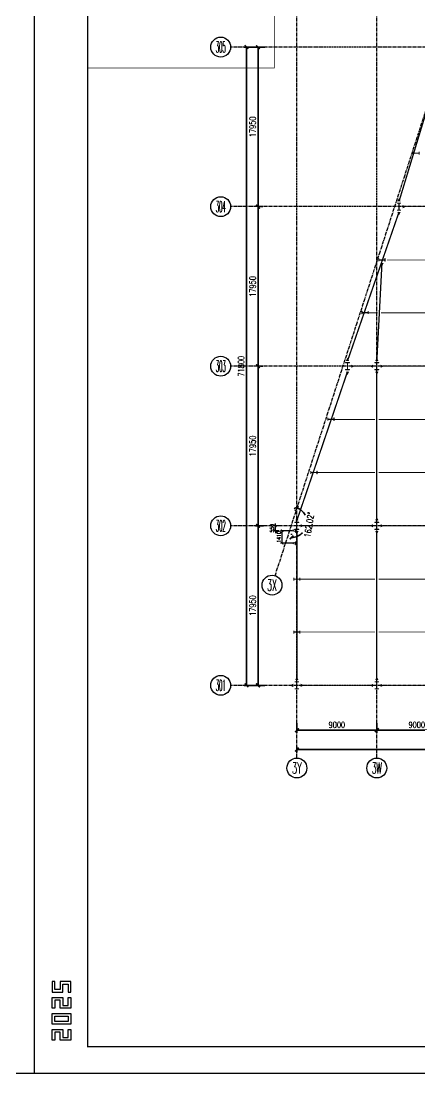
# Model space of a CAD drawing. Extents: x 782294 to 1727252, y -631030 to 17645.
# Drawn here: x 1473377 to 1518288, y -631030 to -512591 of the extents above; entities that cross this region are included whole.
import ezdxf
from ezdxf.enums import TextEntityAlignment as Align

# ---------------------------------------------------------------- set-up
doc = ezdxf.new("R2010")
doc.units = 0
doc.linetypes.add('CENTER', pattern=[2, 1.25, -0.25, 0.25, -0.25])
doc.layers.get('Defpoints').update_dxf_attribs({"color": 210})
for name, color, linetype in [('!ZN3-铝板幕墙-3', 3, 'Continuous'), ('!ZN5-钢材断面-2', 2, 'Continuous'), ('0-cxFrame', 155, 'Continuous'), ('30预埋件', 30, 'Continuous'), ('3符号', 3, 'Continuous'), ('A-WINDOW', 140, 'Continuous'), ('DIM', 173, 'Continuous'), ('DOTE', 1, 'CENTER'), ('qianming', 155, 'Continuous')]:
    doc.layers.add(name, color=color, linetype=linetype)
for name, color, linetype, lineweight in [('0-cxText', 131, 'Continuous', 25), ('S-bea', 40, 'Continuous', 0), ('S-col', 2, 'Continuous', 0), ('柱间支撑', 6, 'CENTER', 0), ('梁', 4, 'Continuous', 18), ('砼柱', 2, 'Continuous', 35), ('细线', 11, 'Continuous', 9)]:
    doc.layers.add(name, color=color, linetype=linetype, lineweight=lineweight)
doc.styles.add('_TCH_AXIS', font='COMPLEX', dxfattribs={"bigfont": 'GBCBIG'})
doc.styles.add('cx_biaoti', font='')
doc.styles.add('cx_tuming', font='simhei.ttf')
doc.styles.add('cx_tuqian1', font='')
doc.styles.add('DHTEXT-1', font='romans.shx', dxfattribs={"width": 0.7, "bigfont": 'chinese.shx'})
doc.styles.add('图框宋体', font='', dxfattribs={"width": 0.75})
doc.styles.add('黑体', font='simhei.ttf', dxfattribs={"height": 12})
doc.styles.get('cx_biaoti').set_extended_font_data('SimSun')
doc.styles.get('cx_tuqian1').set_extended_font_data('SimSun')
doc.styles.get('图框宋体').set_extended_font_data('SimSun')
doc.dimstyles.new('ZN175', dxfattribs={"dimscale": 175, "dimtxt": 2.5, "dimasz": 1.5, "dimexe": 1, "dimexo": 2, "dimgap": 0.9, "dimtad": 1, "dimdec": 0, "dimdsep": 46, "dimtxsty": 'DHTEXT-1', "dimblk": 'ARCHTICK', "dimcen": 2.5, "dimclrd": 173, "dimclre": 173, "dimclrt": 7, "dimazin": 2, "dimtfac": 1, "dimtdec": 0, "dimtix": 1, "dimtmove": 2, "dimatfit": 3, "dimfxl": 0, "dimtolj": 1, "dimtzin": 0, "dimarcsym": 0})
doc.dimstyles.new('ZN280', dxfattribs={"dimscale": 280, "dimtxt": 2.5, "dimasz": 1.5, "dimexe": 1, "dimexo": 2, "dimgap": 0.9, "dimtad": 1, "dimdec": 0, "dimdsep": 46, "dimtxsty": 'DHTEXT-1', "dimblk": 'ARCHTICK', "dimcen": 2.5, "dimclrd": 173, "dimclre": 173, "dimclrt": 7, "dimazin": 2, "dimtfac": 1, "dimtdec": 0, "dimtix": 1, "dimtmove": 2, "dimatfit": 3, "dimfxl": 0, "dimarcsym": 0})

# ---------------------------------------------------------------- blocks, each defined once
blk = doc.blocks.new('zjcx_lan_xinxi(Dragon)')
for p, q in [((7000, -3200), (0, -3200)), ((7000, -6700), (0, -6700)), ((7000, -10200), (0, -10200)), ((7000, -13700), (0, -13700)), ((7000, -17200), (0, -17200))]:
    blk.add_line(p, q)
at = {"const_width": 25}
blk.add_lwpolyline([(0, -20700), (7000, -20700), (7000, 0), (0, 0)], close=True, dxfattribs=at)
for points in [[(2500, -3200), (2500, 0)], [(4500, -3200), (4500, 0)], [(0, -800), (7000, -800)], [(0, -1600), (7000, -1600)], [(0, -2400), (7000, -2400)]]:
    blk.add_lwpolyline(points)
for points in [[(7000, -3200), (7000, 0)], [(0, -3200), (7000, -3200)], [(0, -20700), (7000, -20700), (7000, -3200)], [(0, -20700), (7000, -20700)]]:
    blk.add_lwpolyline(points, dxfattribs=at)
at = {"style": '图框宋体'}
for s, p in [('实   名', (3500, -400)), ('签   名', (5750, -400)), ('项目负责人', (1204, -1200)), ('专业负责人', (1250, -2000)), ('设  计  人', (1250, -2800))]:
    blk.add_text(s, height=300, dxfattribs=at).set_placement(p, align=Align.MIDDLE)
for s, p in [('注册（执业）章', (318, -3771)), ('预留章', (318, -7271)), ('出图章(未盖出图专用章本图无效)', (318, -10771)), ('审图章', (318, -14271)), ('竣工章', (318, -17771))]:
    blk.add_text(s, height=300, dxfattribs=at).set_placement(p)
blk = doc.blocks.new('T-信息(Dragon)')
at = {"layer": '0-cxFrame'}
blk.add_blockref('zjcx_lan_xinxi(Dragon)', (0, 0), dxfattribs=at)
at = {"layer": 'qianming', "color": 3, "style": 'cx_biaoti'}
for s, p in [('宋月飞', (3519, -1222)), ('宋月飞', (3519, -2022)), ('叶佳超', (3519, -2822))]:
    blk.add_text(s, height=350, dxfattribs=at).set_placement(p, align=Align.MIDDLE_CENTER)
blk = doc.blocks.new('TK22.A1 L(Dragon)')
at = {"layer": '0-cxFrame', "color": 7, "const_width": 0.5}
blk.add_lwpolyline([(0, 0), (-841, 0), (-841, 594), (0, 594)], close=True, dxfattribs=at)
at = {"layer": '0-cxFrame', "const_width": 0.5}
blk.add_lwpolyline([(-80, 10), (-821, 10), (-821, 584), (-80, 584)], close=True, dxfattribs=at)
at = {"layer": 'Defpoints', "color": 2}
for points in [[(-833.37, 34.37), (-834.37, 34.37), (-834.37, 30.37), (-830.37, 30.37), (-830.37, 33.37), (-828.37, 33.37), (-828.37, 30.37), (-827.37, 30.37), (-827.37, 34.37), (-831.37, 34.37), (-831.37, 31.37), (-833.37, 31.37), (-833.37, 34.37)], [(-833.37, 24.37), (-834.37, 24.37), (-834.37, 28.37), (-830.37, 28.37), (-830.37, 25.37), (-828.37, 25.37), (-828.37, 28.37), (-827.37, 28.37), (-827.37, 24.37), (-831.37, 24.37), (-831.37, 27.37), (-833.37, 27.37), (-833.37, 24.37)], [(-833.37, 12.37), (-834.37, 12.37), (-834.37, 16.37), (-830.37, 16.37), (-830.37, 13.37), (-828.37, 13.37), (-828.37, 16.37), (-827.37, 16.37), (-827.37, 12.37), (-831.37, 12.37), (-831.37, 15.37), (-833.37, 15.37), (-833.37, 12.37)]]:
    blk.add_lwpolyline(points, dxfattribs=at)
for points in [[(-834.37, 18.37), (-834.37, 22.37), (-827.37, 22.37), (-827.37, 18.37)], [(-833.37, 19.37), (-833.37, 21.37), (-828.37, 21.37), (-828.37, 19.37)]]:
    blk.add_lwpolyline(points, close=True, dxfattribs=at)
at = {"layer": '0-cxFrame', "xscale": 0.01, "yscale": 0.01, "zscale": 0.01}
blk.add_blockref('T-信息(Dragon)', (-821, 584), dxfattribs=at)
at = {"style": '黑体', "flags": 4}
blk.add_attdef('图幅', text='', height=3.3, dxfattribs=at).set_placement((-40, 3), align=Align.RIGHT)
at = {"layer": '0-cxText', "flags": 4}
for tag, height, style, p in [('建设单位', 3.5, 'cx_tuming', (-45, 240)), ('项目名称', 3.5, 'cx_tuming', (-45, 210)), ('子项名称', 3.5, 'cx_tuming', (-45, 180)), ('工程编号', 3.3, 'cx_tuqian1', (-35, 165)), ('图名1', 3.5, 'cx_tuming', (-45, 87)), ('图名2', 3.5, 'cx_tuming', (-45, 79)), ('图名3', 3.5, 'cx_tuming', (-45, 71)), ('出图日期', 3.3, 'cx_tuqian1', (-39, 60)), ('专业', 3.3, 'cx_tuqian1', (-55, 52)), ('图号', 3.3, 'cx_tuqian1', (-55, 44)), ('版次', 3.3, 'cx_tuqian1', (-20, 44))]:
    blk.add_attdef(tag, text='', height=height, dxfattribs=dict(at, style=style)).set_placement(p, align=Align.MIDDLE)
at = {"layer": 'Defpoints', "color": 6, "flags": 4}
for tag, height, style, p in [('tufu', 3.3, '黑体', (-12, 12)), ('dwfname', 4, 'cx_tuqian1', (-80, 3))]:
    blk.add_attdef(tag, text='', height=height, dxfattribs=dict(at, style=style)).set_placement(p, align=Align.RIGHT)
blk = doc.blocks.new('20250902091300')
at = {"layer": '细线', "ltscale": 30}
h = blk.add_hatch(color=8, dxfattribs=at)
h.dxf.hatch_style = 1
h.paths.add_polyline_path([(-131, 109), (-131, 121), (-119, 121)])
h = blk.add_hatch(color=8, dxfattribs=at)
h.dxf.hatch_style = 1
h.paths.add_polyline_path([(-131, 34), (-131, 22), (-119, 22)])
h = blk.add_hatch(color=8, dxfattribs=at)
h.dxf.hatch_style = 1
h.paths.add_polyline_path([(131, 109), (131, 121), (119, 121)])
h = blk.add_hatch(color=8, dxfattribs=at)
h.dxf.hatch_style = 1
h.paths.add_polyline_path([(131, 34), (131, 22), (119, 22)])
at = {"layer": '!ZN5-钢材断面-2'}
for p, q in [((-150, 22), (150, 22)), ((-150, 10), (-150, 22)), ((-150, 10), (150, 10)), ((-131, 121), (-131, 22)), ((-119, 121), (-119, 22)), ((119, 121), (119, 22)), ((131, 121), (131, 22)), ((150, 10), (150, 22))]:
    blk.add_line(p, q, dxfattribs=at)
at = {"ltscale": 30}
for points in [[(-131, 109), (-131, 121), (-119, 121)], [(-131, 34), (-131, 22), (-119, 22)], [(131, 109), (131, 121), (119, 121)], [(131, 34), (131, 22), (119, 22)]]:
    blk.add_lwpolyline(points, close=True, dxfattribs=at)
blk = doc.blocks.new('20250903081440')
at = {"ltscale": 50, "rotation": 180}
blk.add_blockref('20250902091300', (0, 10), dxfattribs=at)
at = {"layer": '30预埋件', "style": 'DHTEXT-1', "text_generation_flag": 6, "width": 0.55}
blk.add_attdef('B', (-105, 65), '', height=450, rotation=180, dxfattribs=at)
blk = doc.blocks.new('20250903131852')
at = {"ltscale": 1750, "rotation": 90}
for p in [(-140, 17400), (-140, 15990)]:
    blk.add_blockref('20250903081440', p, dxfattribs=at).add_auto_attribs({'B': 'A'})
blk = doc.blocks.new('_ArchTick')
at = {"color": 0, "linetype": 'ByBlock', "const_width": 0.4}
blk.add_lwpolyline([(-0.5, -0.5), (0.5, 0.5)], dxfattribs=at)
blk = doc.blocks.new('*D257')
at = {"layer": 'Defpoints', "color": 0, "ltscale": 1750, "transparency": 16777216}
for p in [(1502776, -569918), (1504293, -569918), (1504293, -571328)]:
    blk.add_point(p, dxfattribs=at)
at = {"layer": 'DIM', "color": 173, "linetype": 'ByBlock', "lineweight": -2, "ltscale": 1750, "transparency": 16777216}
for p, q in [((1503943, -569918), (1502601, -569918)), ((1502776, -571328), (1502776, -569918)), ((1503943, -571328), (1502601, -571328))]:
    blk.add_line(p, q, dxfattribs=at)
at = {"layer": 'DIM', "color": 173, "lineweight": -2, "ltscale": 1750, "transparency": 16777216, "xscale": 262.5, "yscale": 262.5, "zscale": 262.5}
for p, rotation in [((1502776, -569918), 90), ((1502776, -571328), 270)]:
    blk.add_blockref('_ArchTick', p, dxfattribs=dict(at, rotation=rotation))
at = {"layer": 'DIM', "color": 7, "ltscale": 1750, "transparency": 16777216, "insert": (1502400, -570623), "char_height": 437.5, "attachment_point": 5, "rotation": 90, "style": 'DHTEXT-1'}
blk.add_mtext('\\A1;1410', dxfattribs=at)
blk = doc.blocks.new('*D430')
at = {"layer": 'Defpoints', "color": 0, "ltscale": 2800, "transparency": 16777216}
for p in [(-17, 20163), (-600, 18366), (799, 17350), (-600, 16477)]:
    blk.add_point(p, dxfattribs=at)
at = {"layer": 'DIM', "color": 173, "linetype": 'ByBlock', "lineweight": -2, "ltscale": 2800, "transparency": 16777216}
for p, q in [((-190, 19630), (-153, 19744)), ((-600, 17037), (-600, 16917))]:
    blk.add_line(p, q, dxfattribs=at)
for start, end in [(26.82924, 72.02371), (270, 315.19447)]:
    blk.add_arc((-600, 18366), 1729, start, end, dxfattribs=at)
at = {"layer": 'DIM', "color": 173, "lineweight": -2, "ltscale": 2800, "transparency": 16777216, "xscale": 420, "yscale": 420, "zscale": 420}
for p, rotation in [((-66, 20011), 162.0237133975105), ((-600, 16637), 180)]:
    blk.add_blockref('_ArchTick', p, dxfattribs=dict(at, rotation=rotation))
at = {"layer": 'DIM', "color": 7, "ltscale": 2800, "transparency": 16777216, "insert": (1380, 18053), "char_height": 700, "attachment_point": 5, "rotation": 81.01186, "style": 'DHTEXT-1'}
blk.add_mtext('162.02°', dxfattribs=at)
blk = doc.blocks.new('卓越-轴号')
blk.add_circle((0, 0), 4)
at = {"color": 0, "style": '_TCH_AXIS', "width": 1.041667, "flags": 8}
blk.add_attdef('A', text='', height=4.48, dxfattribs=at).set_placement((-2, -2.24), (2, -2.24), align=Align.FIT)
blk = doc.blocks.new('*D431')
at = {"layer": 'Defpoints', "color": 0, "ltscale": 2800, "transparency": 16777216}
for p in [(0, -3677), (9000, -3677), (9000, -5042)]:
    blk.add_point(p, dxfattribs=at)
at = {"layer": 'DIM', "color": 173, "linetype": 'ByBlock', "lineweight": -2, "ltscale": 2800, "transparency": 16777216}
for p, q in [((0, -4237), (0, -5322)), ((9000, -4237), (9000, -5322)), ((0, -5042), (9000, -5042))]:
    blk.add_line(p, q, dxfattribs=at)
at = {"layer": 'DIM', "color": 173, "lineweight": -2, "ltscale": 2800, "transparency": 16777216, "xscale": 420, "yscale": 420, "zscale": 420, "rotation": 180}
blk.add_blockref('_ArchTick', (0, -5042), dxfattribs=at)
at = {"layer": 'DIM', "color": 173, "lineweight": -2, "ltscale": 2800, "transparency": 16777216, "xscale": 420, "yscale": 420, "zscale": 420}
blk.add_blockref('_ArchTick', (9000, -5042), dxfattribs=at)
at = {"layer": 'DIM', "color": 7, "ltscale": 2800, "transparency": 16777216, "insert": (4500, -4440), "char_height": 700, "attachment_point": 5, "style": 'DHTEXT-1'}
blk.add_mtext('9000', dxfattribs=at)
blk = doc.blocks.new('*D432')
at = {"layer": 'Defpoints', "color": 0, "ltscale": 2800, "transparency": 16777216}
for p in [(9000, -3677), (18000, -5042), (18000, -5042)]:
    blk.add_point(p, dxfattribs=at)
at = {"layer": 'DIM', "color": 173, "linetype": 'ByBlock', "lineweight": -2, "ltscale": 2800, "transparency": 16777216}
for p, q in [((9000, -4237), (9000, -5322)), ((18000, -4482), (18000, -4762)), ((9000, -5042), (18000, -5042))]:
    blk.add_line(p, q, dxfattribs=at)
at = {"layer": 'DIM', "color": 173, "lineweight": -2, "ltscale": 2800, "transparency": 16777216, "xscale": 420, "yscale": 420, "zscale": 420, "rotation": 180}
blk.add_blockref('_ArchTick', (9000, -5042), dxfattribs=at)
at = {"layer": 'DIM', "color": 173, "lineweight": -2, "ltscale": 2800, "transparency": 16777216, "xscale": 420, "yscale": 420, "zscale": 420}
blk.add_blockref('_ArchTick', (18000, -5042), dxfattribs=at)
at = {"layer": 'DIM', "color": 7, "ltscale": 2800, "transparency": 16777216, "insert": (13500, -4440), "char_height": 700, "attachment_point": 5, "style": 'DHTEXT-1'}
blk.add_mtext('9000', dxfattribs=at)
blk = doc.blocks.new('*D476')
at = {"layer": 'Defpoints', "color": 0, "ltscale": 2800, "transparency": 16777216}
for p in [(-4377, 17950), (-3181, 17950), (-3181, 0)]:
    blk.add_point(p, dxfattribs=at)
at = {"layer": 'DIM', "color": 173, "linetype": 'ByBlock', "lineweight": -2, "ltscale": 2800, "transparency": 16777216}
for p, q in [((-3741, 17950), (-4657, 17950)), ((-4377, 0), (-4377, 17950)), ((-3741, 0), (-4657, 0))]:
    blk.add_line(p, q, dxfattribs=at)
at = {"layer": 'DIM', "color": 173, "lineweight": -2, "ltscale": 2800, "transparency": 16777216, "xscale": 420, "yscale": 420, "zscale": 420}
for p, rotation in [((-4377, 17950), 90), ((-4377, 0), 270)]:
    blk.add_blockref('_ArchTick', p, dxfattribs=dict(at, rotation=rotation))
at = {"layer": 'DIM', "color": 7, "ltscale": 2800, "transparency": 16777216, "insert": (-4979, 8975), "char_height": 700, "attachment_point": 5, "rotation": 90, "style": 'DHTEXT-1'}
blk.add_mtext('17950', dxfattribs=at)
blk = doc.blocks.new('*D477')
at = {"layer": 'Defpoints', "color": 0, "ltscale": 2800, "transparency": 16777216}
for p in [(-4377, 35900), (-4377, 35900), (-3181, 17950)]:
    blk.add_point(p, dxfattribs=at)
at = {"layer": 'DIM', "color": 173, "linetype": 'ByBlock', "lineweight": -2, "ltscale": 2800, "transparency": 16777216}
for p, q in [((-4377, 17950), (-4377, 35900)), ((-3817, 35900), (-4097, 35900)), ((-3741, 17950), (-4657, 17950))]:
    blk.add_line(p, q, dxfattribs=at)
at = {"layer": 'DIM', "color": 173, "lineweight": -2, "ltscale": 2800, "transparency": 16777216, "xscale": 420, "yscale": 420, "zscale": 420}
for p, rotation in [((-4377, 35900), 90), ((-4377, 17950), 270)]:
    blk.add_blockref('_ArchTick', p, dxfattribs=dict(at, rotation=rotation))
at = {"layer": 'DIM', "color": 7, "ltscale": 2800, "transparency": 16777216, "insert": (-4979, 26925), "char_height": 700, "attachment_point": 5, "rotation": 90, "style": 'DHTEXT-1'}
blk.add_mtext('17950', dxfattribs=at)
blk = doc.blocks.new('*D478')
at = {"layer": 'Defpoints', "color": 0, "ltscale": 2800, "transparency": 16777216}
for p in [(-4377, 53850), (-4377, 53850), (-4377, 35900)]:
    blk.add_point(p, dxfattribs=at)
at = {"layer": 'DIM', "color": 173, "linetype": 'ByBlock', "lineweight": -2, "ltscale": 2800, "transparency": 16777216}
for p, q in [((-4377, 35900), (-4377, 53850)), ((-3817, 53850), (-4097, 53850)), ((-3817, 35900), (-4097, 35900))]:
    blk.add_line(p, q, dxfattribs=at)
at = {"layer": 'DIM', "color": 173, "lineweight": -2, "ltscale": 2800, "transparency": 16777216, "xscale": 420, "yscale": 420, "zscale": 420}
for p, rotation in [((-4377, 53850), 90), ((-4377, 35900), 270)]:
    blk.add_blockref('_ArchTick', p, dxfattribs=dict(at, rotation=rotation))
at = {"layer": 'DIM', "color": 7, "ltscale": 2800, "transparency": 16777216, "insert": (-4979, 44875), "char_height": 700, "attachment_point": 5, "rotation": 90, "style": 'DHTEXT-1'}
blk.add_mtext('17950', dxfattribs=at)
blk = doc.blocks.new('*D479')
at = {"layer": 'Defpoints', "color": 0, "ltscale": 2800, "transparency": 16777216}
for p in [(-4377, 71800), (-4377, 71800), (-4377, 53850)]:
    blk.add_point(p, dxfattribs=at)
at = {"layer": 'DIM', "color": 173, "linetype": 'ByBlock', "lineweight": -2, "ltscale": 2800, "transparency": 16777216}
for p, q in [((-4377, 53850), (-4377, 71800)), ((-3817, 71800), (-4097, 71800)), ((-3817, 53850), (-4097, 53850))]:
    blk.add_line(p, q, dxfattribs=at)
at = {"layer": 'DIM', "color": 173, "lineweight": -2, "ltscale": 2800, "transparency": 16777216, "xscale": 420, "yscale": 420, "zscale": 420}
for p, rotation in [((-4377, 71800), 90), ((-4377, 53850), 270)]:
    blk.add_blockref('_ArchTick', p, dxfattribs=dict(at, rotation=rotation))
at = {"layer": 'DIM', "color": 7, "ltscale": 2800, "transparency": 16777216, "insert": (-4979, 62825), "char_height": 700, "attachment_point": 5, "rotation": 90, "style": 'DHTEXT-1'}
blk.add_mtext('17950', dxfattribs=at)
blk = doc.blocks.new('*D484')
at = {"layer": 'Defpoints', "color": 0, "ltscale": 2800, "transparency": 16777216}
for p in [(0, -6374), (184000, -6374), (0, -7223)]:
    blk.add_point(p, dxfattribs=at)
at = {"layer": 'DIM', "color": 173, "linetype": 'ByBlock', "lineweight": -2, "ltscale": 2800, "transparency": 16777216}
for p, q in [((0, -6934), (0, -7503)), ((184000, -6934), (184000, -7503)), ((184000, -7223), (0, -7223))]:
    blk.add_line(p, q, dxfattribs=at)
at = {"layer": 'DIM', "color": 173, "lineweight": -2, "ltscale": 2800, "transparency": 16777216, "xscale": 420, "yscale": 420, "zscale": 420, "rotation": 180}
blk.add_blockref('_ArchTick', (0, -7223), dxfattribs=at)
at = {"layer": 'DIM', "color": 173, "lineweight": -2, "ltscale": 2800, "transparency": 16777216, "xscale": 420, "yscale": 420, "zscale": 420}
blk.add_blockref('_ArchTick', (184000, -7223), dxfattribs=at)
at = {"layer": 'DIM', "color": 7, "ltscale": 2800, "transparency": 16777216, "insert": (92000, -6621), "char_height": 700, "attachment_point": 5, "style": 'DHTEXT-1'}
blk.add_mtext('184000', dxfattribs=at)
blk = doc.blocks.new('*D485')
at = {"layer": 'Defpoints', "color": 0, "ltscale": 2800, "transparency": 16777216}
for p in [(-5674, 71800), (-3064, 71800), (-3064, 0)]:
    blk.add_point(p, dxfattribs=at)
at = {"layer": 'DIM', "color": 173, "linetype": 'ByBlock', "lineweight": -2, "ltscale": 2800, "transparency": 16777216}
for p, q in [((-3624, 71800), (-5954, 71800)), ((-5674, 0), (-5674, 71800)), ((-3624, 0), (-5954, 0))]:
    blk.add_line(p, q, dxfattribs=at)
at = {"layer": 'DIM', "color": 173, "lineweight": -2, "ltscale": 2800, "transparency": 16777216, "xscale": 420, "yscale": 420, "zscale": 420}
for p, rotation in [((-5674, 71800), 90), ((-5674, 0), 270)]:
    blk.add_blockref('_ArchTick', p, dxfattribs=dict(at, rotation=rotation))
at = {"layer": 'DIM', "color": 7, "ltscale": 2800, "transparency": 16777216, "insert": (-6276, 35900), "char_height": 700, "attachment_point": 5, "rotation": 90, "style": 'DHTEXT-1'}
blk.add_mtext('71800', dxfattribs=at)
blk = doc.blocks.new('*D1752')
at = {"layer": 'Defpoints', "color": 0, "ltscale": 1750, "transparency": 16777216}
for p in [(1502008, -569368), (1502776, -569368), (1502776, -569918)]:
    blk.add_point(p, dxfattribs=at)
at = {"layer": 'DIM', "color": 173, "linetype": 'ByBlock', "lineweight": -2, "ltscale": 1750, "transparency": 16777216}
for p, q in [((1502426, -569368), (1501833, -569368)), ((1502008, -569368), (1502008, -569106)), ((1502008, -569918), (1502008, -569368)), ((1502426, -569918), (1501833, -569918)), ((1502008, -569918), (1502008, -570181))]:
    blk.add_line(p, q, dxfattribs=at)
at = {"layer": 'DIM', "color": 173, "lineweight": -2, "ltscale": 1750, "transparency": 16777216, "xscale": 262.5, "yscale": 262.5, "zscale": 262.5}
for p, rotation in [((1502008, -569368), 270), ((1502008, -569918), 90)]:
    blk.add_blockref('_ArchTick', p, dxfattribs=dict(at, rotation=rotation))
at = {"layer": 'DIM', "color": 7, "ltscale": 1750, "transparency": 16777216, "insert": (1501632, -569643), "char_height": 437.5, "attachment_point": 5, "rotation": 90, "style": 'DHTEXT-1'}
blk.add_mtext('\\A1;550', dxfattribs=at)
blk = doc.blocks.new('20250922152048')
at = {"layer": 'S-col'}
blk.add_lwpolyline([(-165069, 621020), (-164639, 621020), (-164639, 621002), (-164848, 621002), (-164848, 620238), (-164639, 620238), (-164639, 620220), (-165069, 620220), (-165069, 620238), (-164860, 620238), (-164860, 621002), (-165069, 621002)], close=True, dxfattribs=at)
blk = doc.blocks.new('20250922152107')
at = {"layer": 'S-col'}
blk.add_lwpolyline([(-195790, 766820), (-195490, 766820), (-195490, 766808), (-195636, 766808), (-195636, 766132), (-195490, 766132), (-195490, 766120), (-195790, 766120), (-195790, 766132), (-195644, 766132), (-195644, 766808), (-195790, 766808)], close=True, dxfattribs=at)
blk = doc.blocks.new('A$Ce6202261')
at = {"layer": 'S-bea', "const_width": 150}
for points in [[(11500, 54450), (16785, 71800)], [(5700, 36500), (11500, 53250)], [(9578, 47500), (9000, 36500)], [(0, 18550), (5700, 35300)], [(9000, 35300), (9000, 18550)], [(0, 17350), (0, 600)], [(9000, 17350), (9000, 600)]]:
    blk.add_lwpolyline(points, dxfattribs=at)
at = {"layer": 'S-bea'}
for points in [[(11500, 54450, 375, 0, 0), (11500, 54825, 375, 0, 0)], [(11500, 53250, 375, 0, 0), (11500, 52875, 375, 0, 0)], [(11915, 53850, 375, 0, 0), (12290, 53850, 375, 0, 0)], [(9578, 47500, 375, 0, 0), (9578, 47125, 375, 0, 0)], [(5700, 36500, 375, 0, 0), (5700, 36875, 375, 0, 0)], [(9000, 36500, 375, 0, 0), (9000, 36875, 375, 0, 0)], [(6115, 35900, 375, 0, 0), (6490, 35900, 375, 0, 0)], [(8585, 35900, 375, 0, 0), (8210, 35900, 375, 0, 0)], [(9415, 35900, 375, 0, 0), (9790, 35900, 375, 0, 0)], [(5700, 35300, 375, 0, 0), (5700, 34925, 375, 0, 0)], [(9000, 35300, 375, 0, 0), (9000, 34925, 375, 0, 0)], [(0, 18550, 375, 0, 0), (0, 18925, 375, 0, 0)], [(9000, 18550, 375, 0, 0), (9000, 18925, 375, 0, 0)], [(415, 17950, 375, 0, 0), (790, 17950, 375, 0, 0)], [(8585, 17950, 375, 0, 0), (8210, 17950, 375, 0, 0)], [(9415, 17950, 375, 0, 0), (9790, 17950, 375, 0, 0)], [(0, 17350, 375, 0, 0), (0, 16975, 375, 0, 0)], [(9000, 17350, 375, 0, 0), (9000, 16975, 375, 0, 0)], [(-415, 0, 375, 0, 0), (-790, 0, 375, 0, 0)], [(0, 600, 375, 0, 0), (0, 975, 375, 0, 0)], [(415, 0, 375, 0, 0), (790, 0, 375, 0, 0)], [(8585, 0, 375, 0, 0), (8210, 0, 375, 0, 0)], [(9000, 600, 375, 0, 0), (9000, 975, 375, 0, 0)], [(9415, 0, 375, 0, 0), (9790, 0, 375, 0, 0)]]:
    blk.add_lwpolyline(points, format="xyseb", dxfattribs=at)
at = {"layer": 'S-col'}
blk.add_lwpolyline([(11285, 54250), (11715, 54250), (11715, 54232), (11506, 54232), (11506, 53468), (11715, 53468), (11715, 53450), (11285, 53450), (11285, 53468), (11494, 53468), (11494, 54232), (11285, 54232)], close=True, dxfattribs=at)
at = {"layer": '柱间支撑', "linetype": 'Continuous', "const_width": 100}
for points in [[(10128, 47850), (17800, 47850)], [(8030, 41900), (9084, 41900)], [(9484, 41900), (17800, 41900)], [(4174, 29900), (8800, 29900)], [(9200, 29900), (17800, 29900)], [(2272, 23950), (8800, 23950)], [(9200, 23950), (17800, 23950)], [(200, 11950), (8800, 11950)], [(9200, 11950), (17800, 11950)], [(200, 6000), (8800, 6000)], [(9200, 6000), (17800, 6000)]]:
    blk.add_lwpolyline(points, dxfattribs=at)
at = {"layer": '梁', "linetype": 'Continuous', "const_width": 100}
for points in [[(11915, 53850), (17800, 53850)], [(6115, 35900), (8800, 35900)], [(9200, 35900), (17800, 35900)], [(200, 17950), (8800, 17950)], [(9200, 17950), (17800, 17950)], [(415, 0), (8585, 0)], [(9415, 0), (17585, 0)]]:
    blk.add_lwpolyline(points, dxfattribs=at)
at = {"layer": 'A-WINDOW'}
for p in [(170554, -584720), (173854, -584720), (164854, -602670), (173854, -602670), (164854, -620620), (173854, -620620)]:
    blk.add_blockref('20250922152048', p, dxfattribs=at)
at = {"layer": 'S-col', "rotation": 90}
for p in [(779900, 255516), (776048, 243490), (774150, 237566), (770306, 225566), (768392, 219590), (766470, 207590), (766470, 201640)]:
    blk.add_blockref('20250922152107', p, dxfattribs=at)
blk = doc.blocks.new('A$Cd7b80a86')
at = {"layer": 'DOTE', "ltscale": 280}
for p, q in [((0, -8180), (0, 83777.4)), ((9000, -8180), (9000, 83777.4)), ((195431, 71800), (-7455.8, 71800)), ((195431, 53850), (-7455.8, 53850)), ((195431, 35900), (-7455.8, 35900)), ((195431, 17950), (-7455.8, 17950)), ((195431, 0), (-7455.8, 0))]:
    blk.add_line(p, q, dxfattribs=at)
blk.add_lwpolyline([(-2450.9, 12337.2), (22883.2, 90417.5)], dxfattribs=at)
at = {"layer": '3符号', "color": 7}
ref = blk.add_blockref('卓越-轴号', (-8575.8, 71800), dxfattribs=dict(at, xscale=280, yscale=280, zscale=280))
ref.add_attrib('A', '305', dxfattribs={"layer": '0', "color": 0, "height": 1254.4, "style": '_TCH_AXIS', "width": 0.353774}).set_placement((-9135.8, 71172.8), (-8015.8, 71172.8), align=Align.FIT)
ref = blk.add_blockref('卓越-轴号', (-8575.8, 53850), dxfattribs=dict(at, xscale=280, yscale=280, zscale=280))
ref.add_attrib('A', '304', dxfattribs={"layer": '0', "color": 0, "height": 1254.4, "style": '_TCH_AXIS', "width": 0.340909}).set_placement((-9135.8, 53222.8), (-8015.8, 53222.8), align=Align.FIT)
ref = blk.add_blockref('卓越-轴号', (-8575.8, 35900), dxfattribs=dict(at, xscale=280, yscale=280, zscale=280))
ref.add_attrib('A', '303', dxfattribs={"layer": '0', "color": 0, "height": 1254.4, "style": '_TCH_AXIS', "width": 0.353774}).set_placement((-9135.8, 35272.8), (-8015.8, 35272.8), align=Align.FIT)
ref = blk.add_blockref('卓越-轴号', (-8575.8, 17950), dxfattribs=dict(at, xscale=280, yscale=280, zscale=280))
ref.add_attrib('A', '302', dxfattribs={"layer": '0', "color": 0, "height": 1254.4, "style": '_TCH_AXIS', "width": 0.353774}).set_placement((-9135.8, 17322.8), (-8015.8, 17322.8), align=Align.FIT)
ref = blk.add_blockref('卓越-轴号', (-2796.6, 11271.9), dxfattribs=dict(at, xscale=280, yscale=280, zscale=280))
ref.add_attrib('A', '3X', dxfattribs={"layer": '0', "color": 0, "height": 1254.4, "style": '_TCH_AXIS', "width": 0.506757}).set_placement((-3356.6, 10644.7), (-2236.6, 10644.7), align=Align.FIT)
ref = blk.add_blockref('卓越-轴号', (-8575.8, 0), dxfattribs=dict(at, xscale=280, yscale=280, zscale=280))
ref.add_attrib('A', '301', dxfattribs={"layer": '0', "color": 0, "height": 1254.4, "style": '_TCH_AXIS', "width": 0.390625}).set_placement((-9135.8, -627.2), (-8015.8, -627.2), align=Align.FIT)
ref = blk.add_blockref('卓越-轴号', (0, -9300), dxfattribs=dict(at, xscale=280, yscale=280, zscale=280))
ref.add_attrib('A', '3Y', dxfattribs={"layer": '0', "color": 0, "height": 1254.4, "style": '_TCH_AXIS', "width": 0.493421}).set_placement((-560, -9927.2), (560, -9927.2), align=Align.FIT)
ref = blk.add_blockref('卓越-轴号', (9000, -9300), dxfattribs=dict(at, xscale=280, yscale=280, zscale=280))
ref.add_attrib('A', '3W', dxfattribs={"layer": '0', "color": 0, "height": 1254.4, "style": '_TCH_AXIS', "width": 0.457317}).set_placement((8440, -9927.2), (9560, -9927.2), align=Align.FIT)
at = {"layer": 'DIM', "ltscale": 2800}
for p1, p2, distance, picture, middle in [((-3063.5, 0), (-3063.5, 71800), 2610.2, '*D485', (-6275.7, 35900)), ((-3181.3, 0), (-3181.3, 17950), 1195.2, '*D476', (-4978.5, 8975)), ((0, -3677.3), (9000, -3677.3), -1365.2, '*D431', (4500, -4440.5)), ((184000, -6373.5), (0, -6373.5), 849.5, '*D484', (92000, -6621))]:
    dim = blk.add_aligned_dim(p1=p1, p2=p2, distance=distance, dimstyle='ZN280', dxfattribs=at)
    dim.commit()
    dim.dimension.update_dxf_attribs({"geometry": picture, "text_midpoint": middle})
for base, p1, p2, angle, picture, middle in [((-4376.5, 71800), (-4376.5, 53850), (-4376.5, 71800), 270, '*D479', (-4978.5, 62825)), ((-4376.5, 53850), (-4376.5, 35900), (-4376.5, 53850), 270, '*D478', (-4978.5, 44875)), ((-4376.5, 35900), (-3181.3, 17950), (-4376.5, 35900), 270, '*D477', (-4978.5, 26925)), ((18000, -5042.5), (9000, -3677.3), (18000, -5042.5), 180, '*D432', (13500, -4440.5))]:
    dim = blk.add_linear_dim(base=base, p1=p1, p2=p2, angle=angle, dimstyle='ZN280', dxfattribs=at)
    dim.commit()
    dim.dimension.update_dxf_attribs({"geometry": picture, "text_midpoint": middle})
dim = blk.add_angular_dim_3p(base=(799, 17349.7), center=(-600, 18365.8), p1=(-600, 16476.7), p2=(-17, 20162.7), dimstyle='ZN280', dxfattribs=at)
dim.commit()
dim.dimension.update_dxf_attribs({"geometry": '*D430', "text_midpoint": (1379.5, 18052.7), "dimtype": 133})

msp = doc.modelspace()

# ---------------------------------------------------------------- block references
at = {"layer": '!ZN3-铝板幕墙-3', "ltscale": 1750}
msp.add_blockref('A$Ce6202261', (1504432.7, -587318.4), dxfattribs=at)
at = {"ltscale": 500}
msp.add_blockref('20250903131852', (1504432.7, -587318.4), dxfattribs=at)
at = {"layer": '0-cxFrame', "xscale": 300, "yscale": 300, "zscale": 300}
for p in [(1474876.7, -630955.4), (1727176.7, -630955.4)]:
    msp.add_blockref('TK22.A1 L(Dragon)', p, dxfattribs=at)
at = {"layer": '砼柱', "ltscale": 500}
msp.add_blockref('A$Cd7b80a86', (1504432.7, -587318.4), dxfattribs=at)

# ---------------------------------------------------------------- dimensions: what is measured, and where the dimension line sits
at = {"layer": 'DIM', "ltscale": 1750}
for base, p1, p2, picture, middle in [((1502008, -569368.4), (1502776.2, -569918.4), (1502776.2, -569368.4), '*D1752', (1501631.8, -569643.4)), ((1502776.2, -569918.4), (1504292.7, -571328.4), (1504292.7, -569918.4), '*D257', (1502400, -570623.4))]:
    dim = msp.add_linear_dim(base=base, p1=p1, p2=p2, angle=90, dimstyle='ZN175', dxfattribs=at)
    dim.commit()
    dim.dimension.update_dxf_attribs({"geometry": picture, "text_midpoint": middle})

doc.saveas('drawing.dxf')
